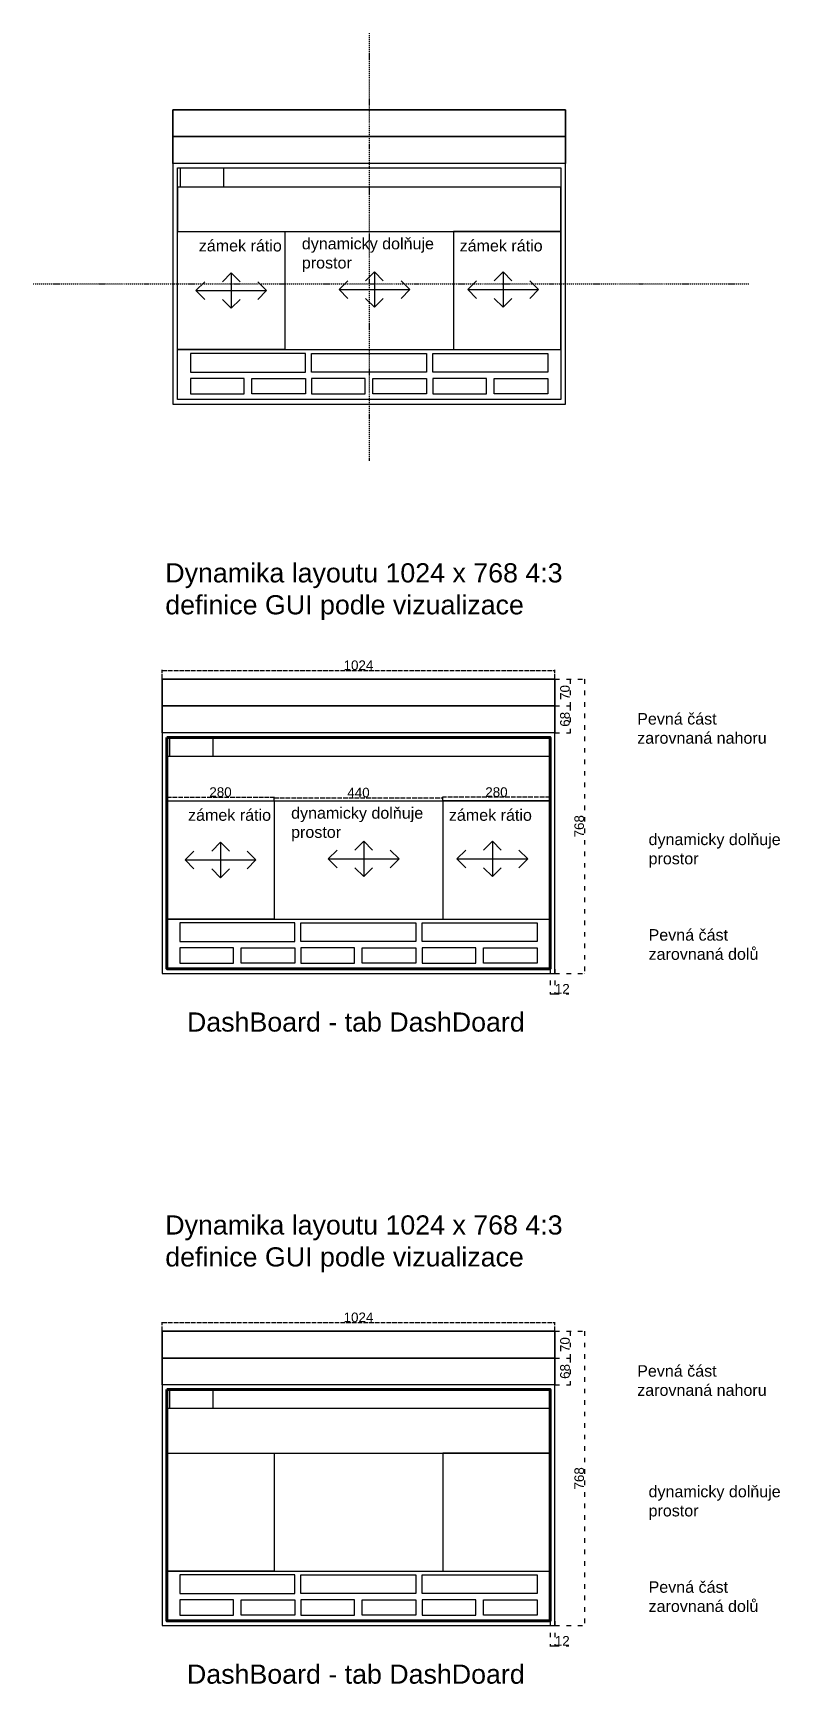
# Model space of a CAD drawing. Header units: millimetres. Extents: x 368 to 21415, y -5781 to 3895.
# Drawn here: x 12147 to 14095, y -413 to 3895 of the extents above; entities that cross this region are included whole.
import ezdxf

# ---------------------------------------------------------------- set-up
doc = ezdxf.new("R2010")
doc.units = ezdxf.units.MM
for name, pattern in [('ACAD_ISO02W100', [15, 12, -3]), ('ACAD_ISO03W100', [30, 12, -18]), ('DASHDOTX2', [50.8, 25.4, -12.7, 0, -12.7])]:
    doc.linetypes.add(name, pattern=pattern)
for name, color, linetype in [('Layer4', 90, 'Continuous'), ('Layer6', 130, 'Continuous'), ('Layer8', 201, 'Continuous')]:
    doc.layers.add(name, color=color, linetype=linetype)
doc.styles.add('Annotative', font='arial.ttf')
doc.styles.get("Standard").update_dxf_attribs({"font": 'arial.ttf'})
doc.dimstyles.new('ISO-25', dxfattribs={"dimtxt": 25, "dimasz": 2.5, "dimexe": 1.25, "dimexo": 0.625, "dimtad": 1, "dimtxsty": 'Standard', "dimblk": 'ARCHTICK', "dimcen": 2.5, "dimadec": 0, "dimazin": 0, "dimtfac": 1, "dimtmove": 0, "dimatfit": 3, "dimldrblk": 'ARCHTICK', "dimfxl": 1, "dimarcsym": 0})

# ---------------------------------------------------------------- blocks, each defined once
blk = doc.blocks.new('_ArchTick')
at = {"color": 0, "linetype": 'ByBlock', "lineweight": 30, "const_width": 0.15}
blk.add_lwpolyline([(-0.5, -0.5), (0.5, 0.5)], dxfattribs=at)
blk = doc.blocks.new('*D68')
at = {"layer": 'Defpoints', "color": 0, "linetype": 'ACAD_ISO02W100', "transparency": 16777216}
for p in [(12483.7, 2209.1), (13507.7, 2231.6), (13507.7, 2209.1)]:
    blk.add_point(p, dxfattribs=at)
at = {"layer": 'Layer8', "color": 0, "linetype": 'ACAD_ISO02W100', "lineweight": -2, "transparency": 16777216}
for p, q in [((12483.7, 2209.7), (12483.7, 2232.9)), ((12483.7, 2231.6), (13507.7, 2231.6)), ((13507.7, 2209.7), (13507.7, 2232.9))]:
    blk.add_line(p, q, dxfattribs=at)
at = {"layer": 'Layer8', "color": 0, "linetype": 'ACAD_ISO02W100', "lineweight": -2, "transparency": 16777216, "xscale": 2.5, "yscale": 2.5, "zscale": 2.5, "rotation": 180}
blk.add_blockref('_ArchTick', (12483.7, 2231.6), dxfattribs=at)
at = {"layer": 'Layer8', "color": 0, "linetype": 'ACAD_ISO02W100', "lineweight": -2, "transparency": 16777216, "xscale": 2.5, "yscale": 2.5, "zscale": 2.5}
blk.add_blockref('_ArchTick', (13507.7, 2231.6), dxfattribs=at)
at = {"layer": 'Layer8', "color": 0, "linetype": 'ACAD_ISO02W100', "transparency": 16777216, "insert": (12995.7, 2245), "char_height": 25, "attachment_point": 5}
blk.add_mtext('1024', dxfattribs=at)
blk = doc.blocks.new('*D69')
at = {"layer": 'Defpoints', "color": 0, "linetype": 'ACAD_ISO02W100', "transparency": 16777216}
for p in [(12775.7, 1900.7), (12495.7, 1891.1), (12775.7, 1891.1)]:
    blk.add_point(p, dxfattribs=at)
at = {"layer": 'Layer8', "color": 0, "linetype": 'ACAD_ISO02W100', "lineweight": -2, "transparency": 16777216}
for p, q in [((12495.7, 1891.7), (12495.7, 1902)), ((12495.7, 1900.7), (12775.7, 1900.7)), ((12775.7, 1891.7), (12775.7, 1902))]:
    blk.add_line(p, q, dxfattribs=at)
at = {"layer": 'Layer8', "color": 0, "linetype": 'ACAD_ISO02W100', "lineweight": -2, "transparency": 16777216, "xscale": 2.5, "yscale": 2.5, "zscale": 2.5, "rotation": 180}
blk.add_blockref('_ArchTick', (12495.7, 1900.7), dxfattribs=at)
at = {"layer": 'Layer8', "color": 0, "linetype": 'ACAD_ISO02W100', "lineweight": -2, "transparency": 16777216, "xscale": 2.5, "yscale": 2.5, "zscale": 2.5}
blk.add_blockref('_ArchTick', (12775.7, 1900.7), dxfattribs=at)
at = {"layer": 'Layer8', "color": 0, "linetype": 'ACAD_ISO02W100', "transparency": 16777216, "insert": (12635.7, 1914.1), "char_height": 25, "attachment_point": 5}
blk.add_mtext('280', dxfattribs=at)
blk = doc.blocks.new('*D70')
at = {"layer": 'Defpoints', "color": 0, "linetype": 'ACAD_ISO02W100', "transparency": 16777216}
for p in [(13215.7, 1899.5), (12775.7, 1891.1), (13215.7, 1891.1)]:
    blk.add_point(p, dxfattribs=at)
at = {"layer": 'Layer8', "color": 0, "linetype": 'ACAD_ISO02W100', "lineweight": -2, "transparency": 16777216}
for p, q in [((12775.7, 1891.7), (12775.7, 1900.7)), ((12775.7, 1899.5), (13215.7, 1899.5)), ((13215.7, 1891.7), (13215.7, 1900.7))]:
    blk.add_line(p, q, dxfattribs=at)
at = {"layer": 'Layer8', "color": 0, "linetype": 'ACAD_ISO02W100', "lineweight": -2, "transparency": 16777216, "xscale": 2.5, "yscale": 2.5, "zscale": 2.5, "rotation": 180}
blk.add_blockref('_ArchTick', (12775.7, 1899.5), dxfattribs=at)
at = {"layer": 'Layer8', "color": 0, "linetype": 'ACAD_ISO02W100', "lineweight": -2, "transparency": 16777216, "xscale": 2.5, "yscale": 2.5, "zscale": 2.5}
blk.add_blockref('_ArchTick', (13215.7, 1899.5), dxfattribs=at)
at = {"layer": 'Layer8', "color": 0, "linetype": 'ACAD_ISO02W100', "transparency": 16777216, "insert": (12995.7, 1912.8), "char_height": 25, "attachment_point": 5}
blk.add_mtext('440', dxfattribs=at)
blk = doc.blocks.new('*D71')
at = {"layer": 'Defpoints', "color": 0, "linetype": 'ACAD_ISO02W100', "transparency": 16777216}
for p in [(13215.7, 1900.7), (13215.7, 1891.1), (13495.7, 1891.1)]:
    blk.add_point(p, dxfattribs=at)
at = {"layer": 'Layer8', "color": 0, "linetype": 'ACAD_ISO02W100', "lineweight": -2, "transparency": 16777216}
for p, q in [((13215.7, 1891.7), (13215.7, 1902)), ((13495.7, 1900.7), (13215.7, 1900.7)), ((13495.7, 1891.7), (13495.7, 1902))]:
    blk.add_line(p, q, dxfattribs=at)
at = {"layer": 'Layer8', "color": 0, "linetype": 'ACAD_ISO02W100', "lineweight": -2, "transparency": 16777216, "xscale": 2.5, "yscale": 2.5, "zscale": 2.5, "rotation": 180}
blk.add_blockref('_ArchTick', (13215.7, 1900.7), dxfattribs=at)
at = {"layer": 'Layer8', "color": 0, "linetype": 'ACAD_ISO02W100', "lineweight": -2, "transparency": 16777216, "xscale": 2.5, "yscale": 2.5, "zscale": 2.5}
blk.add_blockref('_ArchTick', (13495.7, 1900.7), dxfattribs=at)
at = {"layer": 'Layer8', "color": 0, "linetype": 'ACAD_ISO02W100', "transparency": 16777216, "insert": (13355.7, 1914.1), "char_height": 25, "attachment_point": 5}
blk.add_mtext('280', dxfattribs=at)
blk = doc.blocks.new('*D72')
at = {"layer": 'Defpoints', "color": 0, "linetype": 'ACAD_ISO03W100', "transparency": 16777216}
for p in [(13507.7, 2209.1), (13507.7, 1441.1), (13585.2, 1441.1)]:
    blk.add_point(p, dxfattribs=at)
at = {"layer": 'Layer8', "color": 0, "linetype": 'ACAD_ISO03W100', "lineweight": -2, "transparency": 16777216}
for p, q in [((13508.4, 2209.1), (13586.4, 2209.1)), ((13585.2, 2209.1), (13585.2, 1441.1)), ((13508.4, 1441.1), (13586.4, 1441.1))]:
    blk.add_line(p, q, dxfattribs=at)
at = {"layer": 'Layer8', "color": 0, "linetype": 'ACAD_ISO03W100', "lineweight": -2, "transparency": 16777216, "xscale": 2.5, "yscale": 2.5, "zscale": 2.5}
for p, rotation in [((13585.2, 2209.1), 90), ((13585.2, 1441.1), 270)]:
    blk.add_blockref('_ArchTick', p, dxfattribs=dict(at, rotation=rotation))
at = {"layer": 'Layer8', "color": 0, "linetype": 'ACAD_ISO03W100', "transparency": 16777216, "insert": (13571.8, 1825.1), "char_height": 25, "attachment_point": 5, "rotation": 90}
blk.add_mtext('768', dxfattribs=at)
blk = doc.blocks.new('*D73')
at = {"layer": 'Defpoints', "color": 0, "linetype": 'ACAD_ISO03W100', "transparency": 16777216}
for p in [(13495.7, 1453.1), (13507.7, 1453.1), (13507.7, 1387.9)]:
    blk.add_point(p, dxfattribs=at)
at = {"layer": 'Layer8', "color": 0, "linetype": 'ACAD_ISO03W100', "lineweight": -2, "transparency": 16777216}
for p, q in [((13495.7, 1452.4), (13495.7, 1386.7)), ((13507.7, 1452.4), (13507.7, 1386.7)), ((13495.7, 1387.9), (13507.7, 1387.9)), ((13507.7, 1387.9), (13544.7, 1387.9))]:
    blk.add_line(p, q, dxfattribs=at)
at = {"layer": 'Layer8', "color": 0, "linetype": 'ACAD_ISO03W100', "lineweight": -2, "transparency": 16777216, "xscale": 2.5, "yscale": 2.5, "zscale": 2.5, "rotation": 180}
blk.add_blockref('_ArchTick', (13495.7, 1387.9), dxfattribs=at)
at = {"layer": 'Layer8', "color": 0, "linetype": 'ACAD_ISO03W100', "lineweight": -2, "transparency": 16777216, "xscale": 2.5, "yscale": 2.5, "zscale": 2.5}
blk.add_blockref('_ArchTick', (13507.7, 1387.9), dxfattribs=at)
at = {"layer": 'Layer8', "color": 0, "linetype": 'ACAD_ISO03W100', "transparency": 16777216, "insert": (13527.5, 1401.1), "char_height": 25, "attachment_point": 5}
blk.add_mtext('12', dxfattribs=at)
blk = doc.blocks.new('*D74')
at = {"layer": 'Defpoints', "color": 0, "linetype": 'ACAD_ISO03W100', "transparency": 16777216}
for p in [(13507.8, 2209.1), (13507.7, 2139.1), (13548, 2139.1)]:
    blk.add_point(p, dxfattribs=at)
at = {"layer": 'Layer8', "color": 0, "linetype": 'ACAD_ISO03W100', "lineweight": -2, "transparency": 16777216}
for p, q in [((13508.4, 2209.1), (13549.2, 2209.1)), ((13548, 2209.1), (13548, 2139.1)), ((13508.4, 2139.1), (13549.2, 2139.1))]:
    blk.add_line(p, q, dxfattribs=at)
at = {"layer": 'Layer8', "color": 0, "linetype": 'ACAD_ISO03W100', "lineweight": -2, "transparency": 16777216, "xscale": 2.5, "yscale": 2.5, "zscale": 2.5}
for p, rotation in [((13548, 2209.1), 90), ((13548, 2139.1), 270)]:
    blk.add_blockref('_ArchTick', p, dxfattribs=dict(at, rotation=rotation))
at = {"layer": 'Layer8', "color": 0, "linetype": 'ACAD_ISO03W100', "transparency": 16777216, "insert": (13534.6, 2174.1), "char_height": 25, "attachment_point": 5, "rotation": 90}
blk.add_mtext('70', dxfattribs=at)
blk = doc.blocks.new('*D75')
at = {"layer": 'Defpoints', "color": 0, "linetype": 'ACAD_ISO03W100', "transparency": 16777216}
for p in [(13507.7, 2139.1), (13507.7, 2069.1), (13548, 2069.1)]:
    blk.add_point(p, dxfattribs=at)
at = {"layer": 'Layer8', "color": 0, "linetype": 'ACAD_ISO03W100', "lineweight": -2, "transparency": 16777216}
for p, q in [((13508.4, 2139.1), (13549.2, 2139.1)), ((13548, 2139.1), (13548, 2069.1)), ((13508.4, 2069.1), (13549.2, 2069.1))]:
    blk.add_line(p, q, dxfattribs=at)
at = {"layer": 'Layer8', "color": 0, "linetype": 'ACAD_ISO03W100', "lineweight": -2, "transparency": 16777216, "xscale": 2.5, "yscale": 2.5, "zscale": 2.5}
for p, rotation in [((13548, 2139.1), 90), ((13548, 2069.1), 270)]:
    blk.add_blockref('_ArchTick', p, dxfattribs=dict(at, rotation=rotation))
at = {"layer": 'Layer8', "color": 0, "linetype": 'ACAD_ISO03W100', "transparency": 16777216, "insert": (13534.6, 2104.1), "char_height": 25, "attachment_point": 5, "rotation": 90}
blk.add_mtext('68', dxfattribs=at)
blk = doc.blocks.new('*D89')
at = {"layer": 'Defpoints', "color": 0, "linetype": 'ACAD_ISO02W100', "transparency": 16777216}
for p in [(13507.7, 530.1), (12483.7, 507.6), (13507.7, 507.6)]:
    blk.add_point(p, dxfattribs=at)
at = {"layer": 'Layer8', "color": 0, "linetype": 'ACAD_ISO02W100', "lineweight": -2, "transparency": 16777216}
for p, q in [((12483.7, 508.2), (12483.7, 531.4)), ((12483.7, 530.1), (13507.7, 530.1)), ((13507.7, 508.2), (13507.7, 531.4))]:
    blk.add_line(p, q, dxfattribs=at)
at = {"layer": 'Layer8', "color": 0, "linetype": 'ACAD_ISO02W100', "lineweight": -2, "transparency": 16777216, "xscale": 2.5, "yscale": 2.5, "zscale": 2.5, "rotation": 180}
blk.add_blockref('_ArchTick', (12483.7, 530.1), dxfattribs=at)
at = {"layer": 'Layer8', "color": 0, "linetype": 'ACAD_ISO02W100', "lineweight": -2, "transparency": 16777216, "xscale": 2.5, "yscale": 2.5, "zscale": 2.5}
blk.add_blockref('_ArchTick', (13507.7, 530.1), dxfattribs=at)
at = {"layer": 'Layer8', "color": 0, "linetype": 'ACAD_ISO02W100', "transparency": 16777216, "insert": (12995.7, 543.5), "char_height": 25, "attachment_point": 5}
blk.add_mtext('1024', dxfattribs=at)
blk = doc.blocks.new('*D87')
at = {"layer": 'Defpoints', "color": 0, "linetype": 'ACAD_ISO03W100', "transparency": 16777216}
for p in [(13507.7, 507.6), (13507.7, -260.4), (13585.1, -260.4)]:
    blk.add_point(p, dxfattribs=at)
at = {"layer": 'Layer8', "color": 0, "linetype": 'ACAD_ISO03W100', "lineweight": -2, "transparency": 16777216}
for p, q in [((13508.3, 507.6), (13586.4, 507.6)), ((13585.1, 507.6), (13585.1, -260.4)), ((13508.3, -260.4), (13586.4, -260.4))]:
    blk.add_line(p, q, dxfattribs=at)
at = {"layer": 'Layer8', "color": 0, "linetype": 'ACAD_ISO03W100', "lineweight": -2, "transparency": 16777216, "xscale": 2.5, "yscale": 2.5, "zscale": 2.5}
for p, rotation in [((13585.1, 507.6), 90), ((13585.1, -260.4), 270)]:
    blk.add_blockref('_ArchTick', p, dxfattribs=dict(at, rotation=rotation))
at = {"layer": 'Layer8', "color": 0, "linetype": 'ACAD_ISO03W100', "transparency": 16777216, "insert": (13571.8, 123.6), "char_height": 25, "attachment_point": 5, "rotation": 90}
blk.add_mtext('768', dxfattribs=at)
blk = doc.blocks.new('*D88')
at = {"layer": 'Defpoints', "color": 0, "linetype": 'ACAD_ISO03W100', "transparency": 16777216}
for p in [(13495.7, -248.4), (13507.7, -248.4), (13507.7, -313.6)]:
    blk.add_point(p, dxfattribs=at)
at = {"layer": 'Layer8', "color": 0, "linetype": 'ACAD_ISO03W100', "lineweight": -2, "transparency": 16777216}
for p, q in [((13495.7, -249), (13495.7, -314.8)), ((13507.7, -249), (13507.7, -314.8)), ((13495.7, -313.6), (13507.7, -313.6)), ((13507.7, -313.6), (13544.7, -313.6))]:
    blk.add_line(p, q, dxfattribs=at)
at = {"layer": 'Layer8', "color": 0, "linetype": 'ACAD_ISO03W100', "lineweight": -2, "transparency": 16777216, "xscale": 2.5, "yscale": 2.5, "zscale": 2.5, "rotation": 180}
blk.add_blockref('_ArchTick', (13495.7, -313.6), dxfattribs=at)
at = {"layer": 'Layer8', "color": 0, "linetype": 'ACAD_ISO03W100', "lineweight": -2, "transparency": 16777216, "xscale": 2.5, "yscale": 2.5, "zscale": 2.5}
blk.add_blockref('_ArchTick', (13507.7, -313.6), dxfattribs=at)
at = {"layer": 'Layer8', "color": 0, "linetype": 'ACAD_ISO03W100', "transparency": 16777216, "insert": (13527.4, -300.4), "char_height": 25, "attachment_point": 5}
blk.add_mtext('12', dxfattribs=at)
blk = doc.blocks.new('*D85')
at = {"layer": 'Defpoints', "color": 0, "linetype": 'ACAD_ISO03W100', "transparency": 16777216}
for p in [(13507.7, 507.6), (13507.7, 437.6), (13548, 437.6)]:
    blk.add_point(p, dxfattribs=at)
at = {"layer": 'Layer8', "color": 0, "linetype": 'ACAD_ISO03W100', "lineweight": -2, "transparency": 16777216}
for p, q in [((13508.4, 507.6), (13549.2, 507.6)), ((13548, 507.6), (13548, 437.6)), ((13508.3, 437.6), (13549.2, 437.6))]:
    blk.add_line(p, q, dxfattribs=at)
at = {"layer": 'Layer8', "color": 0, "linetype": 'ACAD_ISO03W100', "lineweight": -2, "transparency": 16777216, "xscale": 2.5, "yscale": 2.5, "zscale": 2.5}
for p, rotation in [((13548, 507.6), 90), ((13548, 437.6), 270)]:
    blk.add_blockref('_ArchTick', p, dxfattribs=dict(at, rotation=rotation))
at = {"layer": 'Layer8', "color": 0, "linetype": 'ACAD_ISO03W100', "transparency": 16777216, "insert": (13534.6, 472.6), "char_height": 25, "attachment_point": 5, "rotation": 90}
blk.add_mtext('70', dxfattribs=at)
blk = doc.blocks.new('*D86')
at = {"layer": 'Defpoints', "color": 0, "linetype": 'ACAD_ISO03W100', "transparency": 16777216}
for p in [(13507.7, 437.6), (13507.7, 367.6), (13548, 367.6)]:
    blk.add_point(p, dxfattribs=at)
at = {"layer": 'Layer8', "color": 0, "linetype": 'ACAD_ISO03W100', "lineweight": -2, "transparency": 16777216}
for p, q in [((13508.3, 437.6), (13549.2, 437.6)), ((13548, 437.6), (13548, 367.6)), ((13508.3, 367.6), (13549.2, 367.6))]:
    blk.add_line(p, q, dxfattribs=at)
at = {"layer": 'Layer8', "color": 0, "linetype": 'ACAD_ISO03W100', "lineweight": -2, "transparency": 16777216, "xscale": 2.5, "yscale": 2.5, "zscale": 2.5}
for p, rotation in [((13548, 437.6), 90), ((13548, 367.6), 270)]:
    blk.add_blockref('_ArchTick', p, dxfattribs=dict(at, rotation=rotation))
at = {"layer": 'Layer8', "color": 0, "linetype": 'ACAD_ISO03W100', "transparency": 16777216, "insert": (13534.6, 402.6), "char_height": 25, "attachment_point": 5, "rotation": 90}
blk.add_mtext('68', dxfattribs=at)

msp = doc.modelspace()

# ---------------------------------------------------------------- linework, layer by layer
at = {"linetype": 'DASHDOTX2', "lineweight": 30, "ltscale": 0.1}
for p, q in [((13023.741, 3894.786), (13023.741, 2778.001)), ((12146.52, 3240.676), (14014.858, 3240.676))]:
    msp.add_line(p, q, dxfattribs=at)
at = {"color": 8}
for p, q in [((12803.741, 3336.676), (12803.741, 3296.676)), ((12571.359, 3222.676), (12594.395, 3245.712)), ((12663.741, 3268.867), (12640.706, 3245.831)), ((12663.741, 3268.867), (12663.741, 3176.485)), ((12663.741, 3268.867), (12686.777, 3245.831)), ((12756.124, 3222.676), (12733.088, 3245.712)), ((12945.043, 3225.433), (12968.079, 3248.469)), ((13037.426, 3271.624), (13014.39, 3248.588)), ((13037.426, 3271.624), (13037.426, 3179.241)), ((13037.426, 3271.624), (13060.462, 3248.588)), ((13129.808, 3225.433), (13106.772, 3248.469)), ((13280.724, 3225.433), (13303.76, 3248.469)), ((13373.107, 3271.624), (13350.071, 3248.588)), ((13373.107, 3271.624), (13373.107, 3179.241)), ((13373.107, 3271.624), (13396.143, 3248.588)), ((13465.489, 3225.433), (13442.453, 3248.469)), ((12571.359, 3222.676), (12756.124, 3222.676)), ((12571.359, 3222.676), (12594.395, 3199.64)), ((12663.741, 3176.485), (12640.706, 3199.521)), ((12663.741, 3176.485), (12686.777, 3199.521)), ((12756.124, 3222.676), (12733.088, 3199.64)), ((12945.043, 3225.433), (13129.808, 3225.433)), ((12945.043, 3225.433), (12968.079, 3202.397)), ((13037.426, 3179.241), (13014.39, 3202.277)), ((13037.426, 3179.241), (13060.462, 3202.277)), ((13129.808, 3225.433), (13106.772, 3202.397)), ((13280.724, 3225.433), (13465.489, 3225.433)), ((13280.724, 3225.433), (13303.76, 3202.397)), ((13373.107, 3179.241), (13350.071, 3202.277)), ((13373.107, 3179.241), (13396.143, 3202.277)), ((13465.489, 3225.433), (13442.453, 3202.397))]:
    msp.add_line(p, q, dxfattribs=at)
for points in [[(12511.741, 2926.676), (13535.741, 2926.676), (13535.741, 3694.676), (12511.741, 3694.676)], [(12511.741, 3694.676), (13535.741, 3694.676), (13535.741, 3624.676), (12511.741, 3624.676)], [(12511.741, 3624.676), (13535.741, 3624.676), (13535.741, 3554.676), (12511.741, 3554.676)], [(12523.741, 3542.676), (13523.741, 3542.676), (13523.741, 2938.676), (12523.741, 2938.676)], [(12531.738, 3542.676), (12643.738, 3542.676), (12643.738, 3492.676), (12531.738, 3492.676)], [(13523.741, 3492.676), (12523.741, 3492.676), (12523.741, 3376.676), (13523.741, 3376.676)], [(12523.741, 3376.676), (12803.741, 3376.676), (12803.741, 3068.676), (12523.741, 3068.676)], [(13523.741, 3376.676), (13243.741, 3376.676), (13243.741, 3068.676), (13523.741, 3068.676)], [(12523.741, 3068.676), (13523.741, 3068.676), (13523.741, 2938.676), (12523.741, 2938.676)], [(12557.819, 3010.003), (12857.819, 3010.003), (12857.819, 3058.676), (12557.819, 3058.676)], [(13173.458, 3010.003), (12873.458, 3010.003), (12873.458, 3058.676), (13173.458, 3058.676)], [(13489.664, 3010.003), (13189.664, 3010.003), (13189.664, 3058.676), (13489.664, 3058.676)], [(12557.819, 2953.719), (12697.819, 2953.719), (12697.819, 2993.719), (12557.819, 2993.719)], [(12857.819, 2953.719), (12717.819, 2953.719), (12717.819, 2993.719), (12857.819, 2993.719)], [(12873.458, 2953.719), (13013.458, 2953.719), (13013.458, 2993.719), (12873.458, 2993.719)], [(13173.458, 2953.719), (13033.458, 2953.719), (13033.458, 2993.719), (13173.458, 2993.719)], [(13189.664, 2953.719), (13329.664, 2953.719), (13329.664, 2993.719), (13189.664, 2993.719)], [(13489.664, 2953.719), (13349.664, 2953.719), (13349.664, 2993.719), (13489.664, 2993.719)]]:
    msp.add_lwpolyline(points, close=True, dxfattribs=at)
at = {"color": 7, "lineweight": 30, "true_color": 0xffffff}
for points in [[(12503.736, 2057.074), (12615.736, 2057.074), (12615.736, 2007.074), (12503.736, 2007.074)], [(12503.707, 355.578), (12615.707, 355.578), (12615.707, 305.578), (12503.707, 305.578)]]:
    msp.add_lwpolyline(points, close=True, dxfattribs=at)
at = {"lineweight": 30}
for points in [[(12529.816, 1524.401), (12829.816, 1524.401), (12829.816, 1573.074), (12529.816, 1573.074)], [(13145.455, 1524.401), (12845.455, 1524.401), (12845.455, 1573.074), (13145.455, 1573.074)], [(13461.661, 1524.401), (13161.661, 1524.401), (13161.661, 1573.074), (13461.661, 1573.074)], [(12529.816, 1468.116), (12669.816, 1468.116), (12669.816, 1508.116), (12529.816, 1508.116)], [(12829.816, 1468.116), (12689.816, 1468.116), (12689.816, 1508.116), (12829.816, 1508.116)], [(12845.455, 1468.116), (12985.455, 1468.116), (12985.455, 1508.116), (12845.455, 1508.116)], [(13145.455, 1468.116), (13005.455, 1468.116), (13005.455, 1508.116), (13145.455, 1508.116)], [(13161.661, 1468.116), (13301.661, 1468.116), (13301.661, 1508.116), (13161.661, 1508.116)], [(13461.661, 1468.116), (13321.661, 1468.116), (13321.661, 1508.116), (13461.661, 1508.116)], [(12529.788, -177.095), (12829.788, -177.095), (12829.788, -128.422), (12529.788, -128.422)], [(13145.427, -177.095), (12845.427, -177.095), (12845.427, -128.422), (13145.427, -128.422)], [(13461.633, -177.095), (13161.633, -177.095), (13161.633, -128.422), (13461.633, -128.422)], [(12529.788, -233.38), (12669.788, -233.38), (12669.788, -193.38), (12529.788, -193.38)], [(12829.788, -233.38), (12689.788, -233.38), (12689.788, -193.38), (12829.788, -193.38)], [(12845.427, -233.38), (12985.427, -233.38), (12985.427, -193.38), (12845.427, -193.38)], [(13145.427, -233.38), (13005.427, -233.38), (13005.427, -193.38), (13145.427, -193.38)], [(13161.633, -233.38), (13301.633, -233.38), (13301.633, -193.38), (13161.633, -193.38)], [(13461.633, -233.38), (13321.633, -233.38), (13321.633, -193.38), (13461.633, -193.38)]]:
    msp.add_lwpolyline(points, close=True, dxfattribs=at)
at = {"layer": 'Layer4', "color": 5, "lineweight": 30}
for points in [[(12483.739, 2209.074), (13507.739, 2209.074), (13507.739, 2139.074), (12483.739, 2139.074)], [(12483.711, 507.578), (13507.711, 507.578), (13507.711, 437.578), (12483.711, 437.578)]]:
    msp.add_lwpolyline(points, close=True, dxfattribs=at)
at = {"layer": 'Layer4', "lineweight": 30}
for points in [[(12483.739, 2139.074), (13507.739, 2139.074), (13507.739, 2069.074), (12483.739, 2069.074)], [(12483.711, 437.578), (13507.711, 437.578), (13507.711, 367.578), (12483.711, 367.578)]]:
    msp.add_lwpolyline(points, close=True, dxfattribs=at)
at = {"layer": 'Layer4', "color": 215, "lineweight": 60, "true_color": 0xa953a0}
for points in [[(12495.739, 2057.074), (13495.739, 2057.074), (13495.739, 1453.074), (12495.739, 1453.074)], [(12495.711, 355.578), (13495.711, 355.578), (13495.711, -248.422), (12495.711, -248.422)]]:
    msp.add_lwpolyline(points, close=True, dxfattribs=at)
at = {"layer": 'Layer4', "color": 52, "lineweight": 30, "true_color": 0xc8c92d}
for points in [[(13495.739, 2007.074), (12495.739, 2007.074), (12495.739, 1891.074), (13495.739, 1891.074)], [(12495.739, 1891.074), (12775.739, 1891.074), (12775.739, 1583.074), (12495.739, 1583.074)], [(13495.739, 1891.074), (13215.739, 1891.074), (13215.739, 1583.074), (13495.739, 1583.074)], [(12495.739, 1583.074), (13495.739, 1583.074), (13495.739, 1453.074), (12495.739, 1453.074)], [(13495.711, 305.578), (12495.711, 305.578), (12495.711, 189.578), (13495.711, 189.578)], [(12495.711, 189.578), (12775.711, 189.578), (12775.711, -118.422), (12495.711, -118.422)], [(13495.711, 189.578), (13215.711, 189.578), (13215.711, -118.422), (13495.711, -118.422)], [(12495.711, -118.422), (13495.711, -118.422), (13495.711, -248.422), (12495.711, -248.422)]]:
    msp.add_lwpolyline(points, close=True, dxfattribs=at)
at = {"layer": 'Layer6', "lineweight": 30}
for points in [[(12483.739, 1441.074), (13507.739, 1441.074), (13507.739, 2209.074), (12483.739, 2209.074)], [(12483.711, -260.422), (13507.711, -260.422), (13507.711, 507.578), (12483.711, 507.578)]]:
    msp.add_lwpolyline(points, close=True, dxfattribs=at)
at = {"layer": 'Layer8', "color": 7, "lineweight": 30, "true_color": 0xffffff}
for p, q in [((12775.739, 1851.074), (12775.739, 1811.074)), ((12635.739, 1783.265), (12612.703, 1760.229)), ((12635.739, 1783.265), (12635.739, 1690.883)), ((12635.739, 1783.265), (12658.775, 1760.229)), ((13009.423, 1786.022), (12986.387, 1762.986)), ((13009.423, 1786.022), (13009.423, 1693.639)), ((13009.423, 1786.022), (13032.459, 1762.986)), ((13345.104, 1786.022), (13322.068, 1762.986)), ((13345.104, 1786.022), (13345.104, 1693.639)), ((13345.104, 1786.022), (13368.14, 1762.986)), ((12543.356, 1737.074), (12566.392, 1760.11)), ((12543.356, 1737.074), (12728.122, 1737.074)), ((12543.356, 1737.074), (12566.392, 1714.038)), ((12728.122, 1737.074), (12705.086, 1760.11)), ((12728.122, 1737.074), (12705.086, 1714.038)), ((12917.04, 1739.831), (12940.076, 1762.867)), ((12917.04, 1739.831), (13101.806, 1739.831)), ((12917.04, 1739.831), (12940.076, 1716.795)), ((13101.806, 1739.831), (13078.77, 1762.867)), ((13101.806, 1739.831), (13078.77, 1716.795)), ((13252.721, 1739.831), (13275.757, 1762.867)), ((13252.721, 1739.831), (13437.487, 1739.831)), ((13252.721, 1739.831), (13275.757, 1716.795)), ((13437.487, 1739.831), (13414.451, 1762.867)), ((13437.487, 1739.831), (13414.451, 1716.795)), ((12635.739, 1690.883), (12612.703, 1713.918)), ((12635.739, 1690.883), (12658.775, 1713.918)), ((13009.423, 1693.639), (12986.387, 1716.675)), ((13009.423, 1693.639), (13032.459, 1716.675)), ((13345.104, 1693.639), (13322.068, 1716.675)), ((13345.104, 1693.639), (13368.14, 1716.675)), ((12775.711, 149.578), (12775.711, 109.578))]:
    msp.add_line(p, q, dxfattribs=at)

# ---------------------------------------------------------------- texts
at = {"color": 8, "char_height": 30, "attachment_point": 1, "style": 'Annotative'}
for s, insert, width in [('dynamicky dolňuje prostor', (12847.898, 3360.399), 359.32488), ('zámek rátio', (12579.026, 3354.935), 266.75323), ('zámek rátio', (13259.574, 3354.935), 266.75323)]:
    msp.add_mtext(s, dxfattribs=dict(at, insert=insert, width=width))
at = {"layer": 'Layer8', "color": 4, "lineweight": 30, "char_height": 50, "width": 1287.04755, "attachment_point": 1, "style": 'Annotative'}
for insert in [(12491.657, 2511.293), (12491.628, 809.797)]:
    msp.add_mtext('Dynamika layoutu 1024 x 768 4:3 definice GUI podle vizualizace', dxfattribs=dict(at, insert=insert))
at = {"layer": 'Layer8', "color": 0, "lineweight": 30, "attachment_point": 1, "style": 'Annotative'}
for s, insert, char_height, width in [('Pevná část zarovnaná nahoru', (13722.94, 2120.422), 30, 359.32488), ('zámek rátio', (12551.024, 1869.333), 30, 266.75323), ('dynamicky dolňuje prostor', (12819.895, 1874.797), 30, 359.32488), ('zámek rátio', (13231.571, 1869.333), 30, 266.75323), ('dynamicky dolňuje prostor', (13752.623, 1805.858), 30, 359.32488), ('Pevná část zarovnaná dolů', (13752.623, 1556.58), 30, 359.32488), ('DashBoard - tab DashDoard', (12548.218, 1339.32), 50, 1116.01954), ('Pevná část zarovnaná nahoru', (13722.912, 418.926), 30, 359.32488), ('dynamicky dolňuje prostor', (13752.595, 104.362), 30, 359.32488), ('Pevná část zarovnaná dolů', (13752.595, -144.916), 30, 359.32488), ('DashBoard - tab DashDoard', (12548.19, -362.176), 50, 1116.01954)]:
    msp.add_mtext(s, dxfattribs=dict(at, insert=insert, char_height=char_height, width=width))

# ---------------------------------------------------------------- dimensions: what is measured, and where the dimension line sits
at = {"layer": 'Layer8', "linetype": 'ACAD_ISO02W100'}
for base, p1, p2, picture, middle in [((13507.739, 2231.618), (12483.739, 2209.074), (13507.739, 2209.074), '*D68', (12995.739, 2245.007)), ((12775.739, 1900.708), (12495.739, 1891.074), (12775.739, 1891.074), '*D69', (12635.739, 1914.097)), ((13215.739, 1899.458), (12775.739, 1891.074), (13215.739, 1891.074), '*D70', (12995.739, 1912.847)), ((13215.739, 1900.708), (13495.739, 1891.074), (13215.739, 1891.074), '*D71', (13355.739, 1914.097)), ((13507.711, 530.122), (12483.711, 507.578), (13507.711, 507.578), '*D89', (12995.711, 543.511))]:
    dim = msp.add_linear_dim(base=base, p1=p1, p2=p2, dimstyle='ISO-25', dxfattribs=at)
    dim.commit()
    dim.dimension.update_dxf_attribs({"geometry": picture, "text_midpoint": middle})
at = {"layer": 'Layer8', "linetype": 'ACAD_ISO03W100'}
for base, p1, p2, picture, middle in [((13585.174, 1441.074), (13507.739, 2209.074), (13507.739, 1441.074), '*D72', (13571.785, 1825.074)), ((13547.988, 2139.074), (13507.767, 2209.074), (13507.739, 2139.074), '*D74', (13534.598, 2174.074)), ((13585.146, -260.422), (13507.711, 507.578), (13507.711, -260.422), '*D87', (13571.757, 123.578)), ((13547.959, 437.578), (13507.739, 507.578), (13507.711, 437.578), '*D85', (13534.57, 472.578))]:
    dim = msp.add_linear_dim(base=base, p1=p1, p2=p2, angle=90, dimstyle='ISO-25', dxfattribs=at)
    dim.commit()
    dim.dimension.update_dxf_attribs({"geometry": picture, "text_midpoint": middle})
for base, p1, p2, picture, middle in [((13547.988, 2069.074), (13507.739, 2139.074), (13507.739, 2069.074), '*D75', (13534.598, 2104.074)), ((13547.959, 367.578), (13507.711, 437.578), (13507.711, 367.578), '*D86', (13534.57, 402.578))]:
    dim = msp.add_linear_dim(base=base, p1=p1, p2=p2, angle=90, text='68', dimstyle='ISO-25', dxfattribs=at)
    dim.commit()
    dim.dimension.update_dxf_attribs({"geometry": picture, "text_midpoint": middle})
for base, p1, p2, picture, middle in [((13507.739, 1387.918), (13495.739, 1453.074), (13507.739, 1453.074), '*D73', (13527.465, 1401.094)), ((13507.711, -313.578), (13495.711, -248.422), (13507.711, -248.422), '*D88', (13527.437, -300.402))]:
    dim = msp.add_linear_dim(base=base, p1=p1, p2=p2, dimstyle='ISO-25', dxfattribs=at)
    dim.commit()
    dim.dimension.update_dxf_attribs({"geometry": picture, "text_midpoint": middle})

doc.saveas('drawing.dxf')
